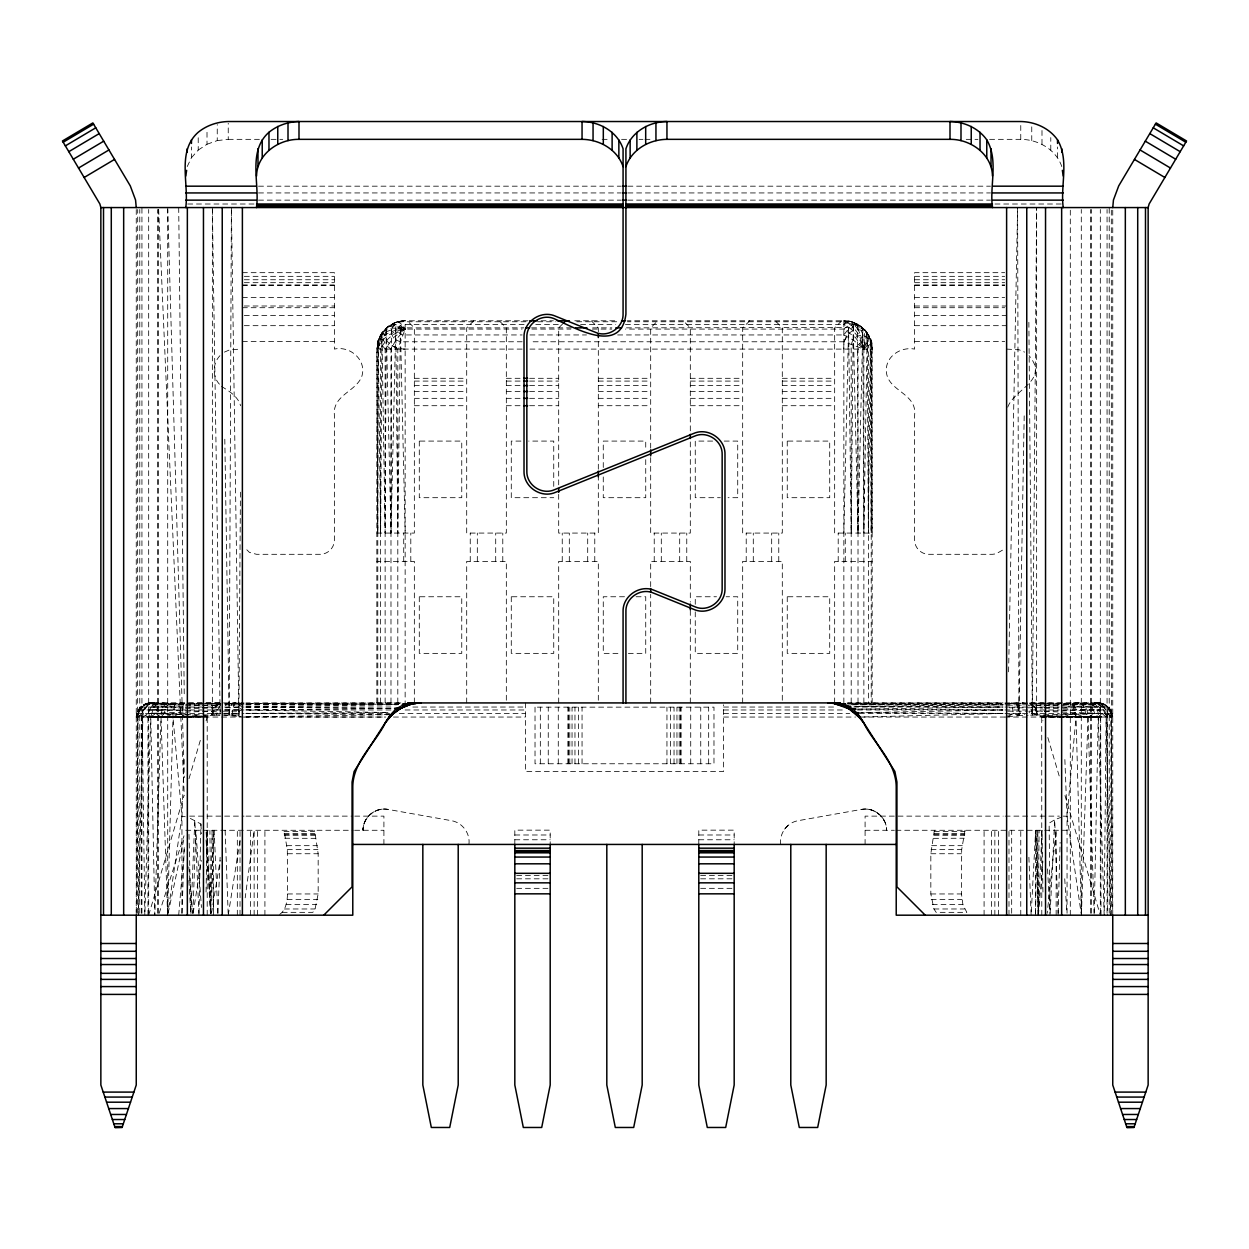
<?xml version="1.0" encoding="UTF-8"?>
<svg xmlns="http://www.w3.org/2000/svg" width="1249" height="1249" viewBox="0 0 1249 1249"><rect width="100%" height="100%" fill="white"/><g stroke="black" fill="none" stroke-linecap="round" stroke-linejoin="round"><path stroke-width="0.75" stroke-dasharray="5 3.75" d="M136.25 209.52L136.25 915.189L137.936 717.051C137.093 709.791 143.635 703.249 150.723 702.906C142.901 702.828 137.125 709.697 136.25 717.051L244.008 717.051M137.609 913.253L137.687 209.52M139.779 913.238L139.779 209.52M141.605 913.253L141.605 717.051C141.543 710.728 145.649 704.842 151.691 702.906C143.276 702.484 138.701 710.181 136.25 717.051C136.203 709.479 142.823 702.859 150.395 702.906L244.008 702.906M141.933 913.238L141.933 207.568M147.975 915.189L147.975 717.051C147.944 710.946 151.332 703.343 158.217 702.906M148.678 913.238L148.678 209.52M157.468 913.238L157.468 209.52M158.561 913.238L158.561 209.52M167.709 913.238L167.709 209.52M181.948 913.253L181.948 816.268L184.196 757.909M187.225 166.539L191.472 157.686L191.472 146.992M191.472 157.686L198.216 150.083L198.216 137.609M207.209 915.189L207.209 717.051L211.549 715.037L220.199 714.959M198.216 150.083L207.006 144.26L207.006 130.005M202.775 705.076L220.417 705.154L217.669 709.916L216.592 714.959L220.167 715.255L212.361 714.959L212.361 207.568M213.485 915.189L213.485 830.273M207.006 144.26L217.248 140.591L217.248 124.557M217.248 140.591L228.239 139.342L228.239 123.308M237.326 915.189L237.326 830.273M240.011 915.189L240.011 830.273M250.409 915.189L250.409 830.273M254.14 915.189L254.14 830.273L245.194 897.828M257.388 915.189L257.388 830.273M264.913 915.189L264.913 830.273M279.651 914.471C286.068 909.928 287.223 901.263 287.52 893.956L287.317 849.632L283.991 830.273M282.212 912.348L312.859 912.348L315.06 908.975L318.167 893.956L318.167 853.738L314.623 830.273M376.839 702.906L376.839 349.096C376.542 333.951 390.016 320.478 405.144 320.79L527.984 320.79M377.791 702.906L377.791 341.773C380.726 331.391 389.704 323.007 400.398 321.196M380.633 702.906L380.633 349.096L377.791 343.912C379.165 330.751 392.217 320.852 405.144 320.79L405.144 702.906M383.911 844.433L383.911 816.128L354.794 816.128M385.129 702.906L385.129 349.096L393.576 337.542L405.144 329.08L522.129 329.08M390.984 702.906L390.984 349.096L396.183 339.509L405.144 329.08L402.537 324.927L398.041 321.711L386.862 327.706L382.444 332.531L379.118 338.541L376.839 349.096L377.791 533.073L378.228 340.321L381.929 332.905L391.437 324.334L395.777 326.27L405.144 327.863L523.784 327.863M397.807 702.906L397.807 349.096L405.144 329.08L400.507 325.755L392.483 323.975M403.724 561.379L403.724 533.073M410.796 561.379L410.796 533.073M414.34 702.906L414.34 561.379L376.839 561.379M466.704 702.906L466.704 561.379L506.329 561.379L506.329 702.906M470.248 561.379L470.248 533.073M477.321 561.379L477.321 533.073M495.712 561.379L495.712 533.073M502.785 561.379L502.785 533.073M514.822 844.433L514.822 830.148L550.2 830.148L550.2 844.433M525.439 702.906L525.439 771.539L723.561 771.539L723.561 704.795M540.333 763.764L540.333 707.153M548.249 763.764L548.249 707.153M553.744 486.376L553.744 441.084L528.655 441.084M558.272 763.764L558.272 707.153M558.693 702.906L558.693 561.379L598.318 561.379L598.318 702.906M558.693 494.354L558.693 533.073L598.318 533.073L598.318 476.931M558.693 484.831L558.693 327.863L563.408 323.148M562.237 561.379L562.237 533.073M567.889 763.764L567.889 707.153M568.373 763.764L568.373 707.153M569.31 561.379L569.31 533.073M569.794 763.764L569.778 707.153M572.042 763.764L572.042 707.153M574.962 763.764L574.962 707.153M578.381 763.764L578.381 707.153M582.05 763.764L582.05 707.153M587.701 561.379L587.701 533.073M594.774 561.379L594.774 533.073M598.318 469.187L598.318 339.478M598.318 331.75L598.318 327.863L591.245 320.79M603.267 476.946L603.267 497.695L645.733 497.695L645.733 458.071M603.267 467.501L603.267 441.084L645.733 441.084L645.733 450.53M650.682 702.906L650.682 594.337M650.682 586.593L650.682 561.379L690.307 561.379L690.307 602.096M650.682 457.571L650.682 533.073L690.307 533.073L690.307 440.148M650.682 448.157L650.682 327.863L657.755 320.79M654.226 561.379L654.226 533.073M661.299 561.379L661.299 533.073M666.95 763.764L666.95 707.153M670.619 763.764L670.619 707.153M674.038 763.764L674.038 707.153M676.958 763.764L676.958 707.153M679.206 763.764L679.222 707.153M679.69 561.379L679.69 533.073M680.627 763.764L680.627 707.153M681.111 763.764L681.111 707.153M686.763 561.379L686.763 533.073M690.307 702.906L690.307 609.855M690.307 430.796L690.307 327.863L683.234 320.79M690.728 763.764L690.728 707.153M695.256 611.854L695.256 653.368L737.722 653.368L737.722 596.757L726.137 596.757M695.256 604.313L695.256 596.757L716.489 596.757M698.8 844.433L698.8 830.148L734.178 830.148L734.178 844.433M700.751 763.764L700.751 707.153M708.667 763.764L708.667 707.153M742.671 702.906L742.671 561.379L782.296 561.379L782.296 702.906M746.215 561.379L746.215 533.073M753.288 561.379L753.288 533.073M771.679 561.379L771.679 533.073M778.767 561.379L778.767 533.073M834.66 702.906L834.66 561.379L872.161 561.379M838.204 561.379L838.204 533.073M843.856 702.906L843.856 320.79L627.357 320.79M845.276 561.379L845.276 533.073M851.194 702.906L851.194 349.096C849.82 330.954 872.567 330.954 871.209 349.096L871.209 702.906M858.016 702.906L858.016 349.096C856.705 339.915 869.679 339.915 868.367 349.096L868.367 702.906M863.871 702.906L863.871 349.096C866.587 336.278 858.844 319.291 843.856 320.79C858.984 321.024 872.536 333.717 872.161 349.096L872.161 702.906M865.089 844.433L865.089 816.128L1003.197 816.128M965.009 830.273L961.683 849.632L961.48 893.956L962.901 904.573L966.788 912.348L936.141 912.348L933.94 908.975L930.833 893.956L930.833 853.738L934.377 830.273M984.087 915.189L984.087 830.273M991.612 915.189L991.612 830.273M994.86 915.189L994.86 830.273M998.591 915.189L998.591 830.273M1008.989 915.189L1008.989 830.273M1011.674 913.269L1011.674 830.273M1020.761 915.189L1020.761 830.273M1061.775 166.539C1056.061 149.458 1038.184 139.451 1020.761 139.342L1020.761 123.308M1031.752 140.591L1031.752 124.557M1035.515 915.189L1035.515 830.273M1101.025 915.189L1100.666 713.398L1036.639 714.959L1036.639 207.568L1032.361 715.115L1029.504 715.224M1037.825 915.189L1037.825 830.273M1041.791 915.189L1041.713 716.801L1101.025 717.051L1104.678 713.398C1103.523 708.074 1099.229 703.031 1093.484 702.906C1101.384 702.125 1107.566 709.557 1107.395 717.051L1107.395 915.189M1041.994 144.26L1041.994 130.005M1050.784 150.083L1050.784 137.609M1056.154 915.189L1056.154 830.273L1047.193 913.269M1057.528 157.686L1057.528 146.992M1067.052 913.253L1067.052 816.268L1064.804 757.909M1070.299 915.189L1070.299 207.568M1081.291 913.238L1081.291 209.52M1090.439 913.238L1090.439 209.52M1091.532 913.238L1091.532 209.52M1100.322 913.238L1100.322 209.52M1107.067 913.238L1107.067 209.52M1109.221 913.238L1109.221 207.568M1111.391 915.189L1111.313 209.52M1112.75 915.189L1112.75 209.52M522.129 349.096L376.839 349.096L378.228 340.321L380.633 533.073L381.929 332.905L385.129 533.073L386.269 328.003L390.984 533.073L391.437 324.334M529.935 349.096L872.161 349.096C872.161 339.775 864.23 321.258 853.223 326.27L858.016 533.073L862.809 328.065L863.871 533.073L867.212 333.093L868.367 533.073L870.319 339.057L871.724 344.068L871.209 533.073L870.319 339.057C866.978 330.766 859.843 324.115 851.194 321.758L627.42 321.758M1097.449 702.906C1104.928 702.922 1111.142 709.682 1111.064 717.051L1110.564 915.189L1106.114 717.051C1106.177 710.54 1101.727 703.874 1095.014 702.906C1104.069 702.469 1105.646 712.445 1111.064 717.051L1112.734 913.253M242.165 702.906L239.667 703.484L238.887 716.317L229.16 715.661L231.393 207.568L238.887 716.317L241.119 716.52M468.921 844.433C470.436 833.505 462.473 822.591 451.607 820.718L387.924 809.383C375.418 806.838 362.663 817.517 362.991 830.273C362.866 817.533 375.387 807.026 387.924 809.383M240.433 492.153L238.887 716.317L232.08 714.959L225.569 715.505M848.602 321.196C861.154 322.695 877.063 337.683 863.871 349.096L843.856 341.773L529.935 341.773M1028.895 857.298L1031.128 915.189L1035.64 830.273L1038.387 913.269L1039.09 830.273M1107.285 713.398L1106.114 717.051L1104.178 915.189L1098.246 717.051C1099.463 700.876 1082.04 702.641 1071.252 702.906L1072.86 704.795L1076.045 717.051L1081.415 915.189L1067.052 816.268L1076.045 717.051L1074.967 707.043L1073.328 703.39M206.069 892.036L207.006 830.273L210.675 915.189M210.706 913.269L212.096 830.273L213.454 913.269M1007.709 716.707L1018.934 715.677L1024.196 415.87M1035.546 913.269L1036.904 830.273L1038.325 915.189M1008.583 671.853L1017.607 207.568L1018.934 715.677L1028.083 715.271M199.013 913.253L200.917 823.965L188.583 817.533M1086.084 702.906L1090.658 704.795L1094.92 713.398L1098.246 717.051L1094.171 915.189L1087.988 717.051L1087.036 709.978L1082.742 703.39M137.203 713.398L137.609 717.051C138.623 708.839 145.555 701.626 154.298 702.906C147.429 703.624 142.823 710.462 142.886 717.051L138.436 915.189L137.936 717.051C137.874 709.775 143.932 703.046 151.316 702.906L147.757 703.39M843.856 533.073L848.602 327.472L853.223 326.27L851.194 533.073L848.602 327.472L625.468 327.863M390.984 533.073L395.777 326.27L397.807 533.073L400.398 327.472L405.144 533.073M151.956 703.39L158.779 702.906L153.689 707.043L150.754 717.051L154.829 915.189L161.012 717.051L164.228 713.398L172.955 717.051L181.948 816.268L167.585 915.189L173.08 713.398L174.782 704.795L176.812 702.906M1058.184 913.269L1060.12 842.341M158.779 702.906C153.174 703.093 149.38 708.308 148.35 713.398L150.754 717.051L144.822 915.189L142.136 713.398C143.463 707.793 148.35 702.984 154.298 702.906L150.77 703.39M182.011 913.253L184.227 847.634M1081.415 915.189L1087.988 717.051C1084.179 713.241 1085.724 706.606 1081.041 703.39L1079.37 702.906M192.924 913.269L195.812 830.273L201.448 907.477M217.951 913.269L220.105 857.298M222.384 714.959L229.16 715.661C229.082 709.479 230.69 699.284 239.699 703.39M1038.419 913.269L1041.994 830.273L1042.931 892.036M1050.128 913.238L1054.702 819.75L1060.791 817.424M232.08 714.959L233.032 707.012L235.421 702.906M172.955 717.051L179.653 713.398L181.355 702.906M167.585 915.189L161.012 717.051L161.964 709.978L164.556 704.795L166.258 703.39L170.239 702.906L165.836 707.043L164.228 713.398M1038.45 915.189L1042.868 861.154M178.701 915.189L184.165 849.57M1061.088 716.239L1101.025 717.051L1041.713 716.801L1037.451 715.037C1036.748 710.946 1031.58 703.999 1030.206 703.484L1035.062 707.793L1036.623 711.181L1036.639 714.959L1032.361 715.115L1029.426 713.382L1028.989 711.181L1042.353 711.071M362.991 830.273C362.928 819.516 371.827 809.93 382.553 809.118M137.609 717.051L138.077 713.398M843.856 349.096C841.92 323.429 874.128 323.475 872.161 349.096M212.361 714.959L216.155 705.154L221.682 702.906M1107.941 713.398L1111.391 717.051C1111.516 708.823 1103.897 701.938 1095.685 702.906C1101.649 702.968 1106.598 707.761 1107.941 713.398L1107.395 717.051L1104.678 713.398M142.886 717.051L148.35 713.398L211.549 715.037L213.938 707.793L219.652 703.39L185.945 704.139M193.142 913.3L201.339 860.467M228.239 915.189L240.433 837.829M211.471 913.3L220.167 860.467M168.115 913.3L184.165 837.829M1111.064 717.051L1111.891 713.398C1110.267 707.387 1104.553 702.937 1098.324 702.906M379.118 345.505L381.054 335.856C387.128 329.455 396.745 328.206 405.144 329.08C394.934 332.39 385.192 339.119 380.633 349.096L378.275 347.519L377.791 343.912L384.427 330.86L392.03 327.987L405.144 329.08C393.778 330.907 381.242 337.308 377.791 349.096M150.754 717.051L155.703 713.398C156.344 708.402 160.247 701.267 166.258 703.39M154.345 702.906C146.804 702.984 142.605 710.416 141.605 717.051L138.655 713.398M617.677 334.951L843.856 334.951L846.978 330.829L853.176 327.113L854.425 323.085M148.678 915.189L184.025 795.519M188.989 778.736L201.151 737.55M206.101 720.798L207.225 716.973L147.975 717.051L142.589 713.398M159.154 913.347L184.009 835.815M390.984 349.096L386.862 345.973L383.146 339.79L386.612 329.595L388.798 326.77L393.576 325.989L405.144 329.08C396.12 329.283 386.753 332.156 380.633 339.088L382.444 345.645L385.129 349.096M377.791 341.773L380.633 334.951M1007.724 407.205C1014.453 388.517 1049.8 380.461 1029.067 355.684M211.549 715.037L213.938 707.793L219.418 703.484M1018.934 715.677L1020.136 713.382L1019.2 707.793L1015.812 702.906L1017.966 707.793L1018.934 715.677L1013.501 713.382L1007.709 715.271M843.856 334.951L853.442 340.15L863.871 349.096L866.181 343.116L866.978 337.542L866.181 332.749L865.26 330.829L859.062 327.113L858.016 329.08L863.2 341.773L863.871 349.096L870.553 344.084L871.256 342.007L868.976 336.434M861.654 809.383C874.191 807.01 886.743 817.517 886.618 830.273C886.946 817.517 874.159 806.823 861.654 809.383L797.97 820.718C787.104 822.591 779.142 833.505 780.656 844.418M843.856 341.773L847.056 336.434M1090.83 703.39L1097.044 703.39M219.933 355.684C212.377 363.568 212.174 377.323 220.167 384.957M784.559 829.086L788.26 825.183M473.777 320.79L466.704 327.863L466.704 533.073L506.329 533.073L506.329 327.863L499.257 320.79M749.743 320.79L742.671 327.863L742.671 533.073L782.296 533.073L782.296 327.863L775.223 320.79M841.732 320.79L834.66 327.863L834.66 533.073L872.161 533.073L871.724 344.068M1098.246 717.051L1101.977 713.398C1100.884 708.183 1096.841 703.062 1091.173 702.906M137.936 717.051L142.136 713.398M625.468 324.584L843.856 324.584L849.039 321.758L859.062 327.113M843.856 329.08C848.087 324.678 855.065 323.163 860.42 326.411C866.166 332.343 865.807 341.617 863.871 349.096L855.424 337.542L843.856 329.08L625.468 329.08M1002.463 550.169L996.124 553.822L992.455 554.306L928.772 554.306C921.2 554.353 914.58 547.733 914.627 540.161L914.627 415.074C917.156 393.013 887.414 391.312 886.337 371.359C885.369 356.387 900.826 346.441 914.627 349.096L914.627 272.672L1004.696 272.672M1009.161 715.88L1013.501 713.382L1018.919 715.271L1020.136 713.382L1024.898 714.522M232.361 703.39L225.398 703.484L242.165 703.39M1087.988 717.051L1094.92 713.398M224.398 352.109L229.644 349.861L240.62 349.096M1076.045 717.051L1085.6 713.398M1063.227 717.051L1074.359 713.398M228.926 702.906L225.351 705.154L242.165 704.779L239.667 703.484M225.507 707.793L242.165 707.012L239.386 705.154M148.194 703.39L151.691 702.906M849.039 321.758L843.856 321.758M397.807 321.758L405.144 320.79M158.17 703.39L164.087 702.906M1040.167 715.818L1045.835 715.599M1047.724 715.521L1100.666 713.398L1095.904 704.795L1090.783 702.906M183.26 712.18L148.334 713.398L201.261 715.521M185.195 712.117L200.73 711.587M202.666 711.508L220.776 711.181M183.541 708.823L149.349 709.978L183.728 710.634M185.445 708.761L200.652 708.245M202.541 708.167L218.591 707.793M183.556 706.107L150.973 707.043L183.416 707.434M185.476 706.044L200.808 705.591M202.728 705.544L216.155 705.154M863.996 716.957L1002.978 713.476M184.009 704.186L153.096 704.795L183.665 704.967M207.428 716.614L147.975 717.051L207.334 716.723L147.975 717.051L184.103 716.317M186.007 716.286L201.23 715.974M203.119 715.942L208.833 715.818L203.165 715.599M1044.273 711.024L1059.542 710.743M1061.463 710.712L1099.651 709.978L1061.65 708.698M246.022 706.95L398.587 704.561M246.053 716.879L391.952 714.678L246.053 713.335L388.517 712.554L246.022 709.978M1027.818 707.793L1042.681 707.699M1044.601 707.683L1059.855 707.496M1061.775 707.48L1098.027 707.043L1061.603 705.997M246.022 709.869L392.686 708.48L246.022 707.043M1002.978 704.842L854.457 706.403L1002.978 707.028L857.72 709.104L1002.963 709.963L860.717 712.633L1002.931 713.366M219.746 702.922L155.563 703.39L218.794 703.484M1028.864 322.304L1032.361 715.115L1031.284 709.978L1028.505 705.154L1042.4 705.092M1044.32 705.092L1059.605 704.998M1061.509 704.998L1095.904 704.795L1061.119 704.108M847.446 704.061L1002.947 703.406L848.212 703.218L1002.963 702.906M147.975 717.051L207.287 716.801M246.022 704.764L398.587 704.405L246.022 703.406L401.819 702.953L245.944 702.906M228.239 139.342L259.386 139.342M271.08 139.342L282.758 139.342M602.112 139.342L609.902 139.342M621.58 139.342L627.42 139.342M639.098 139.342L643.001 139.342M644.952 139.342L650.791 139.342M966.242 139.342L977.92 139.342M989.614 139.342L1020.761 139.342M258.496 186.179L621.128 186.179M627.872 186.179L990.504 186.179M258.496 192.939L621.128 192.939M627.872 192.939L990.504 192.939M258.496 200.137L621.128 200.137M627.872 200.137L990.504 200.137M187.725 204.009L254.015 204.009M994.985 204.009L1061.275 204.009M242.384 272.672L334.373 272.672L334.373 349.096C350.376 345.473 367.378 360.539 361.617 376.964C355.262 391.889 332.437 395.355 334.373 415.074L334.373 540.161C334.42 547.733 327.8 554.353 320.228 554.306L256.545 554.306L249.457 552.417L244.289 547.234M244.304 276.341L334.373 276.341M914.627 276.341L1004.696 276.341M244.304 279.745L334.373 279.745M914.627 279.745L1004.696 279.745M244.304 282.68L334.373 282.68M914.627 282.68L1004.696 282.68M242.384 284.928L334.373 284.928M914.627 284.928L1004.696 284.928M242.384 285.49L334.373 285.49M914.627 285.49L1004.696 285.49M242.384 297.434L334.373 297.434M914.627 297.434L1004.696 297.434M244.304 306.005L334.373 306.005M914.627 306.005L1006.616 306.005M242.384 307.707L334.373 307.707M914.627 307.707L1004.696 307.707M244.304 315.575L334.373 315.575M914.627 315.575L1006.616 315.575M541.067 320.79L553.323 320.79M574.774 320.79L617.849 320.79M526.032 321.758L405.144 321.758C387.003 320.384 387.003 343.147 405.144 341.773L522.129 341.773M537.726 321.758L555.274 321.758M576.726 321.758L617.677 321.758M524.08 324.584L405.144 324.584C395.949 323.272 395.949 336.262 405.144 334.951L522.129 334.951M535.774 324.584L559.177 324.584M580.629 324.584L615.726 324.584M244.304 325.677L334.373 325.677M914.627 325.677L1006.616 325.677M531.543 327.863L571.901 327.863M592.651 327.863L611.901 327.863M531.887 329.08L570.871 329.08M592.323 329.08L611.823 329.08M529.935 334.951L586.484 334.951M242.384 341.602L334.373 341.602M914.627 341.602L1004.696 341.602M1006.616 349.096L1019.356 349.861L1024.602 352.109M414.34 378.306L466.704 378.306M506.329 378.306L521.848 378.306M529.607 378.306L558.693 378.306M598.318 378.306L650.682 378.306M690.307 378.306L742.671 378.306M782.296 378.306L834.66 378.306M414.34 381.086L466.704 381.086M506.329 381.086L521.848 381.086M529.607 381.086L558.693 381.086M598.318 381.086L650.682 381.086M690.307 381.086L742.671 381.086M782.296 381.086L834.66 381.086M414.34 385.582L466.704 385.582M506.329 385.582L521.848 385.582M529.607 385.582L558.693 385.582M598.318 385.582L650.682 385.582M690.307 385.582L742.671 385.582M782.296 385.582L834.66 385.582M414.34 391.468L466.704 391.468M506.329 391.468L521.848 391.468M529.607 391.468L558.693 391.468M598.318 391.468L650.682 391.468M690.307 391.468L742.671 391.468M782.296 391.468L834.66 391.468M414.34 398.337L466.704 398.337M506.329 398.337L521.848 398.337M529.607 398.337L558.693 398.337M598.318 398.337L650.682 398.337M690.307 398.337L742.671 398.337M782.296 398.337L834.66 398.337M414.34 405.706L466.704 405.706M506.329 405.706L521.848 405.706M529.607 405.706L558.693 405.706M598.318 405.706L650.682 405.706M690.307 405.706L742.671 405.706M782.296 405.706L834.66 405.706M520.927 441.084L511.278 441.084L511.278 497.695L553.744 497.695M712.633 441.084L695.256 441.084L695.256 497.695L720.345 497.695M724.217 441.084L737.722 441.084L737.722 497.695L728.073 497.695M376.839 533.073L414.34 533.073L414.34 327.863L407.268 320.79M624.5 596.757L603.267 596.757L603.267 653.368L620.644 653.368M636.084 596.757L645.733 596.757L645.733 653.368L628.356 653.368M847.165 702.906L1003.056 702.906M1004.992 702.906L1098.605 702.906C1106.177 702.859 1112.797 709.479 1112.75 717.051L1004.992 717.051M146.726 703.39L184.149 703.39M189.661 703.39L244.008 703.39M245.944 703.39L401.21 703.39M847.79 703.39L1003.056 703.39M1004.992 703.39L1059.339 703.39M1063.227 703.39L1102.274 703.39M1007.49 703.484L1024.211 703.484L1022.072 702.906L1023.025 703.484M1029.582 703.484L1093.437 703.39L1027.318 702.906M143.323 704.795L184.009 704.795M189.661 704.795L244.008 704.795M245.944 704.795L397.338 704.795M851.662 704.795L1003.056 704.795M1004.992 704.795L1059.339 704.795M1063.227 704.795L1105.677 704.795M1007.568 705.154L1024.867 705.154M140.388 707.043L183.884 707.043M189.661 707.043L244.008 707.043M245.944 707.043L393.451 707.043M412.857 707.043L525.439 707.043M723.561 707.043L836.143 707.043M853.613 707.043L1003.056 707.043M1004.992 707.043L1059.339 707.043M1064.944 707.043L1108.612 707.043M1009.426 707.793L1026.397 707.793M213.626 709.916L217.669 709.916M224.851 709.916L239.043 709.916M138.139 709.978L185.773 709.978M189.661 709.978L244.008 709.978M245.944 709.978L391.515 709.978M405.098 709.978L525.439 709.978M723.561 709.978L843.902 709.978M857.485 709.978L1003.056 709.978M1004.992 709.978L1059.339 709.978M1063.227 709.978L1110.861 709.978M222.915 711.181L238.996 711.181L242.165 709.916L239.152 707.793M1007.678 711.181L1027.49 711.181M212.611 713.288L220.37 713.288M222.556 713.288L238.934 713.288M136.719 713.398L185.773 713.398M189.661 713.398L244.008 713.398M245.944 713.398L389.563 713.398M399.274 713.398L525.439 713.398M723.561 713.398L849.726 713.398M859.421 713.398L1003.056 713.398M1004.992 713.398L1059.339 713.398M1063.227 713.398L1112.281 713.398M224.086 714.959L238.902 714.959M244.32 717.051L385.691 717.051M393.451 717.051L525.439 717.051M723.561 717.051L855.549 717.051M860.139 717.051L1004.68 717.051M189.661 816.128L244.055 816.128M246.006 816.128L352.858 816.128M1005.133 816.128L1059.355 816.128M185.773 830.273L353.248 830.273M354.654 830.273L383.911 830.273M865.089 830.273L894.346 830.273M895.97 830.273L1070.299 830.273M284.007 831.475L314.654 831.475M934.346 831.459L964.993 831.459M284.116 833.395L314.748 833.395M934.252 833.395L964.884 833.395M284.194 834.394L314.842 834.394M934.158 834.394L964.806 834.394M514.822 834.988L550.2 834.988M698.8 834.988L734.178 834.988M284.288 835.3L314.935 835.3M934.065 835.3L964.712 835.3M284.756 838.251L315.419 838.344M933.581 838.344L964.244 838.235M514.822 839.765L550.2 839.765M698.8 839.765L734.178 839.765M286.724 845.667L317.371 845.667M931.629 845.667L962.276 845.667M287.317 849.632L317.964 849.632M931.036 849.632L961.683 849.632M287.52 853.738L318.167 853.738M930.833 853.738L961.48 853.738M516.68 875.44L548.342 875.44M700.658 875.44L732.32 875.44M516.68 878.812L548.342 878.812M700.658 878.812L732.32 878.812M516.68 888.336L548.342 888.336M700.658 888.336L732.32 888.336M287.52 893.956L318.167 893.956M930.833 893.956L961.48 893.956M287.161 899.452L317.808 899.452M931.192 899.452L961.839 899.452M286.099 904.573L316.746 904.573M932.254 904.573L962.901 904.573M284.413 908.975L315.06 908.975M933.94 908.975L964.587 908.975M1041.572 716.614L1101.025 717.051L1041.775 716.973L1042.899 720.798M246.022 716.926L385.004 717.051M853.286 704.155L1002.947 704.779M185.586 704.982L200.87 705.061M1041.666 716.723L1101.025 717.051M185.32 707.449L200.589 707.637M202.494 707.652L213.938 707.793M185.633 710.665L200.917 710.962M202.822 710.993L212.377 711.181M1059.183 704.061L1030.206 703.484L1032.845 705.154L1042.431 705.435M1043.977 715.896L1059.183 716.208M1044.351 705.482L1059.683 705.935M1032.845 705.154L1035.062 707.793L1042.65 708.042M1044.554 708.105L1059.745 708.62M1035.062 707.793L1036.623 711.181L1042.447 711.384M1044.398 711.446L1059.917 711.977M1061.853 712.055L1100.666 713.398M1063.227 816.128L1067.052 816.268M1015.812 702.906L1022.869 703.39M1015.952 703.39L1011.331 702.906L1013.501 713.382M1022.072 702.906L1024.758 703.234M405.144 349.096C396.729 349.017 385.66 344.63 385.129 334.951L383.146 333.889M843.856 320.79L852.645 322.242L858.016 324.584L851.194 321.758M181.948 816.268L185.274 816.737M1101.243 703.39L1097.871 702.906C1105.989 702.75 1110.767 710.103 1112.75 717.051L1111.891 713.398M1095.685 702.906L1098.23 703.39M867.04 809.118C875.939 809.883 883.792 816.487 885.994 825.167M847.446 323.085L853.863 324.584L858.016 329.08L845.448 322.242L843.856 324.584C853.832 329.158 860.577 338.885 863.871 349.096L859.328 335.185L853.176 327.113M383.146 339.79L379.118 338.541M1032.142 713.382L1036.639 714.959M179.653 713.398L185.773 717.051M392.483 345.911L397.807 349.096M221.432 386.378C229.27 391.202 237.888 396.339 240.62 405.753M155.703 713.398L161.012 717.051M1101.977 713.398L1106.114 717.051M1047.849 737.55L1060.011 778.736M1064.975 795.519L1100.322 915.189M1036.623 711.181L1037.451 715.037M188.833 866.947L192.689 913.269M1064.726 878.765L1066.943 913.269M206.132 832.209L211.05 913.269M206.054 839.921L210.425 913.269M188.88 880.451L190.754 913.253M1111.204 713.398L1111.391 717.051M1047.552 868.914L1050.034 915.189M200.917 823.965L201.417 833.676M217.794 913.269L214.157 830.273L210.628 913.269L209.91 830.273M198.966 915.189L194.813 820.015L190.941 913.253L188.896 830.944M158.639 209.52L184.243 795.254M1058.137 915.189L1054.702 819.75L1049.129 823.169L1050.019 913.269M225.132 830.273L228.161 913.269M167.709 207.568L184.259 777.737M224.804 439.226L229.16 715.661M212.392 209.52L220.136 713.304M178.701 207.568L184.227 694.054M857.563 324.334L858.016 533.073M419.289 596.757L419.289 653.368L461.755 653.368L461.755 596.757L419.289 596.757M419.289 441.084L419.289 497.695L461.755 497.695L461.755 441.084L419.289 441.084M511.278 596.757L511.278 653.368L553.744 653.368L553.744 596.757L511.278 596.757M535.025 707.153L535.025 763.764L713.975 763.764L713.975 707.153L535.025 707.153M787.245 596.757L787.245 653.368L829.711 653.368L829.711 596.757L787.245 596.757M787.245 441.084L787.245 497.695L829.711 497.695L829.711 441.084L787.245 441.084"/><path stroke-width="1.5" d="M136.25 207.568L135.563 200.027L130.286 185.882L92.863 122.917L62.45 140.981L99.873 203.962L100.857 207.568L100.857 1085.022L115.017 1127.472L122.09 1127.472L136.25 1085.022L136.25 915.189M103.511 915.189L103.511 207.568M111.286 915.189L111.286 207.568M123.667 915.189L123.667 207.568M185.773 207.568C189.005 183.088 176.734 151.191 198.216 132.269C206.71 125.368 217.342 121.809 228.239 121.528L1020.761 121.528C1034.999 121.778 1049.191 128.054 1057.528 139.857C1069.472 160.262 1060.245 185.414 1063.227 207.568M187.35 915.189L187.35 207.568M187.225 152.269L187.225 148.709M191.472 143.432L191.472 139.857M203.462 915.189L203.462 207.568M222.244 915.189L222.244 207.568M242.384 915.189L242.384 207.568M256.545 207.568C259.761 183.088 247.489 151.191 268.972 132.269C277.481 125.368 288.097 121.809 298.995 121.528L298.995 139.342C278.465 139.061 256.888 154.251 256.545 176.031M257.981 166.539L257.981 148.709M262.228 157.686L262.228 139.857M268.972 150.083L268.972 132.269M277.762 144.26L277.762 126.43M288.004 140.591L288.004 122.777M422.833 844.433L422.833 1085.022L431.327 1127.472L449.718 1127.472L458.211 1085.022L458.211 844.433M514.822 844.433L514.822 1085.022L523.315 1127.472L541.707 1127.472L550.2 1085.022L550.2 844.433M558.693 492.418L558.693 488.546M623.079 166.632C617.412 149.505 599.489 139.451 582.05 139.342L582.05 121.528C599.489 121.621 617.412 131.676 623.079 148.803L623.079 314.123C623.376 327.628 608.263 337.823 595.851 332.484L555.149 316.044C541.082 309.908 523.581 321.586 524.018 337.043L524.018 471.482C523.69 486.923 540.958 498.57 555.149 492.481L694.912 436.01C707.215 430.655 722.531 440.866 722.156 454.371L722.156 588.825C722.437 602.127 707.543 612.182 695.318 606.92L654.211 590.324C640.144 584.189 622.658 595.867 623.079 611.323L623.079 702.906M593.056 140.606L593.056 122.777M598.318 476.931L598.318 471.123M598.318 337.573L598.318 333.67M603.314 144.275L603.314 126.461M606.811 844.433L606.811 1085.022L615.304 1127.472L633.696 1127.472L642.189 1085.022L642.189 844.433M612.119 150.13L612.119 132.316M618.864 157.764L618.864 139.935M625.921 702.906L625.921 611.323C625.53 597.803 640.846 587.592 653.149 592.947L694.257 609.559C708.261 615.57 725.31 604.063 724.982 588.825L724.982 454.371C725.419 438.93 707.918 427.252 693.851 433.387L554.088 489.858C541.676 495.182 526.563 484.987 526.844 471.482L526.844 337.043C526.469 323.522 541.785 313.312 554.088 318.667C574.478 327.597 621.034 355.278 625.921 314.123L625.921 148.803C631.588 131.676 649.511 121.621 666.95 121.528L666.95 139.342C649.511 139.451 631.588 149.505 625.921 166.632M630.136 157.764L630.136 139.935M636.881 150.13L636.881 132.316M645.686 144.275L645.686 126.461M650.682 592.401L650.682 588.529M650.682 455.885L650.682 449.827M655.944 140.606L655.944 122.777M690.307 609.855L690.307 604.032M690.307 438.508L690.307 434.34M698.8 844.433L698.8 1085.022L707.293 1127.472L725.685 1127.472L734.178 1085.022L734.178 844.433M790.789 844.433L790.789 1085.022L799.282 1127.472L817.673 1127.472L826.167 1085.022L826.167 844.433M992.455 176.031C992.112 154.251 970.535 139.061 950.005 139.342L950.005 121.528C964.244 121.778 978.435 128.054 986.772 139.857C998.716 160.262 989.473 185.414 992.455 207.568M960.996 140.591L960.996 122.777M971.238 144.26L971.238 126.43M980.028 150.083L980.028 132.269M986.772 157.686L986.772 139.857M991.019 166.539L991.019 148.709M1006.616 915.189L1006.616 207.568M1026.756 915.189L1026.756 207.568M1045.538 915.189L1045.538 207.568M1057.528 143.432L1057.528 139.857M1061.65 915.189L1061.65 207.568M1061.775 152.269L1061.775 148.709M1112.75 915.189L1112.75 1085.022L1126.91 1127.472L1133.983 1127.472L1148.143 1085.022L1148.143 207.568L1149.127 203.962L1186.55 140.981L1156.137 122.917L1118.714 185.882L1113.437 200.027L1112.75 207.568M1125.333 915.189L1125.333 207.568M1137.714 915.189L1137.714 207.568M1145.489 915.189L1145.489 207.568M185.773 176.031L186.647 170.332M421.303 702.906C407.127 703.156 393.107 710.338 385.535 722.484C375.2 743.608 353.451 761.109 352.78 786.089L352.78 915.189L100.857 915.189M385.535 722.484L392.327 714.334L400.913 708.121L391.952 714.678M388.189 718.784L392.327 714.334L388.861 717.051M563.408 323.148L565.766 320.79M323.756 915.189L352.062 886.884L352.062 782.061L354.138 771.445L389.688 715.786L395.995 708.901L404.208 704.452L413.419 702.906M63.184 142.23L93.613 124.151M65.354 145.883L95.767 127.804M68.804 151.675L99.217 133.596M73.301 159.232L103.714 141.168M78.531 168.037L108.944 149.958M84.136 177.483L114.549 159.404M415.73 703.64L402.443 704.498M834.379 703.702L844.808 706.497L849.976 709.213L855.784 709.135L849.976 709.213L834.394 703.499M415.449 702.922L407.674 702.937L835.581 702.906L844.792 704.452L853.005 708.901L859.312 715.786L894.862 771.445L896.938 782.061L896.938 886.884L925.244 915.189M298.995 139.342L582.05 139.342M666.95 139.342L950.005 139.342M185.773 186.179L255.967 186.179M622.548 186.179L626.452 186.179M993.033 186.179L1063.227 186.179M185.773 192.939L255.967 192.939M622.548 192.939L626.452 192.939M993.033 192.939L1063.227 192.939M185.773 200.137L255.967 200.137M622.548 200.137L626.452 200.137M993.033 200.137L1063.227 200.137M256.545 204.009L623.079 204.009M625.921 204.009L992.455 204.009M256.545 205.133L623.079 205.133M625.921 205.133L992.455 205.133M256.545 206.335L623.079 206.335M625.921 206.335L992.455 206.335M100.857 207.568L1148.143 207.568M529.654 320.79L537.257 320.79M557.226 320.79L569.403 320.79M621.58 320.79L625.468 320.79M525.72 327.863L529.607 327.863M575.68 327.863L586.999 327.863M615.773 327.863L621.596 327.863M523.784 378.306L527.656 378.306M523.784 381.086L527.656 381.086M523.784 385.582L527.656 385.582M523.784 391.468L527.656 391.468M523.784 398.337L527.656 398.337M523.784 405.706L527.656 405.706M860.139 717.051L849.976 709.213M352.78 844.433L896.22 844.433M514.822 848.18L550.2 848.18M698.8 848.18L734.178 848.18M514.822 852.817L550.2 852.817M698.8 852.817L734.178 852.817M514.822 857.064L550.2 857.064M698.8 857.064L734.178 857.064M514.822 863.808L550.2 863.808M698.8 863.808L734.178 863.808M514.822 882.84L550.2 882.84M698.8 882.84L734.178 882.84M514.822 893.831L550.2 893.831M698.8 893.831L734.178 893.831M1148.143 915.189L896.22 915.189L896.22 786.089C895.549 761.109 873.8 743.608 863.465 722.484C855.877 710.353 841.842 703.249 827.697 702.906M100.857 943.495L136.25 943.495M1112.75 943.495L1148.143 943.495M100.857 951.301L136.25 951.301M1112.75 951.301L1148.143 951.301M100.857 958.514L136.25 958.514M1112.75 958.514L1148.143 958.514M100.857 964.54L136.25 964.54M1112.75 964.54L1148.143 964.54M100.857 973.346L136.25 973.346M1112.75 973.346L1148.143 973.346M100.857 979.388L136.25 979.388M1112.75 979.388L1148.143 979.388M100.857 986.585L136.25 986.585M1112.75 986.585L1148.143 986.585M100.857 994.407L136.25 994.407M1112.75 994.407L1148.143 994.407M103.214 1092.094L133.877 1092.094M1115.107 1092.094L1145.786 1092.094M104.885 1097.075L132.222 1097.075M1116.778 1097.075L1144.115 1097.075M106.587 1102.196L130.52 1102.196M1118.479 1102.196L1142.413 1102.196M108.71 1108.566L128.397 1108.566M1120.603 1108.566L1140.29 1108.566M110.677 1114.467L126.43 1114.467M1122.57 1114.467L1138.323 1114.467M112.363 1119.526L124.744 1119.526M1124.256 1119.526L1136.637 1119.526M113.784 1123.788L123.323 1123.788M1125.677 1123.788L1135.216 1123.788M114.721 1126.598L122.386 1126.598M1126.614 1126.598L1134.279 1126.598M122.152 1127.285L115.017 1127.472M1134.045 1127.285L1126.91 1127.472M1155.387 124.151L1185.816 142.23M1153.233 127.804L1183.646 145.883M1149.783 133.596L1180.196 151.675M1145.286 141.168L1175.699 159.232M1140.056 149.958L1170.469 168.037M1134.451 159.419L1164.864 177.483M848.087 708.121L860.811 718.784M856.673 714.334L863.465 722.484M1062.353 170.332L1063.227 176.031M734.178 873.332L698.8 873.332M550.2 873.332L514.822 873.332M410.172 704.374L400.398 708.402L394.606 708.464L400.398 708.402L410.78 704.233L402.443 704.405L410.172 704.374M858.766 712.664L854.862 712.726L858.766 712.742M850.6 706.45L844.808 706.497L850.6 706.528M845.511 704.061L837.736 704.093L845.511 704.124M840.468 703.187L834.675 703.203L840.468 703.203M550.2 850.553L514.822 850.553L514.822 851.365L550.2 851.365L550.2 850.553M734.178 850.553L698.8 850.553L698.8 851.365L734.178 851.365L734.178 850.553"/></g></svg>
